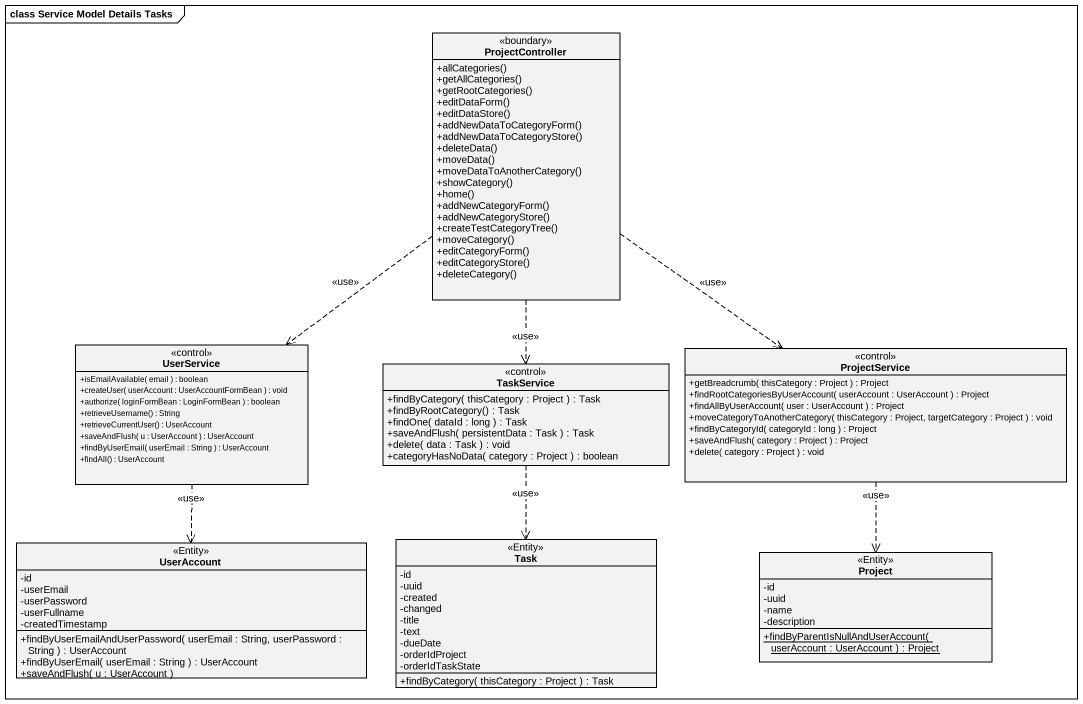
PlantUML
@startuml
mainframe class Service Model Details Tasks
hide circle
hide empty members
skinparam classAttributeIconSize 0
class ProjectController <<boundary>> {
  +allCategories()
  +getAllCategories()
  +getRootCategories()
  +editDataForm()
  +editDataStore()
  +addNewDataToCategoryForm()
  +addNewDataToCategoryStore()
  +deleteData()
  +moveData()
  +moveDataToAnotherCategory()
  +showCategory()
  +home()
  +addNewCategoryForm()
  +addNewCategoryStore()
  +createTestCategoryTree()
  +moveCategory()
  +editCategoryForm()
  +editCategoryStore()
  +deleteCategory()
}
class UserService <<control>> {
  +isEmailAvailable( email ) : boolean
  +createUser( userAccount : UserAccountFormBean ) : void
  +authorize( loginFormBean : LoginFormBean ) : boolean
  +retrieveUsername() : String
  +retrieveCurrentUser() : UserAccount
  +saveAndFlush( u : UserAccount ) : UserAccount
  +findByUserEmail( userEmail : String ) : UserAccount
  +findAll() : UserAccount
}
class ProjectService <<control>> {
  +getBreadcrumb( thisCategory : Project ) : Project
  +findRootCategoriesByUserAccount( userAccount : UserAccount ) : Project
  +findAllByUserAccount( user : UserAccount ) : Project
  +moveCategoryToAnotherCategory( thisCategory : Project, targetCategory : Project ) : void
  +findByCategoryId( categoryId : long ) : Project
  +saveAndFlush( category : Project ) : Project
  +delete( category : Project ) : void
}
class TaskService <<control>> {
  +findByCategory( thisCategory : Project ) : Task
  +findByRootCategory() : Task
  +findOne( dataId : long ) : Task
  +saveAndFlush( persistentData : Task ) : Task
  +delete( data : Task ) : void
  +categoryHasNoData( category : Project ) : boolean
}
class UserAccount <<Entity>> {
  -id
  -userEmail
  -userPassword
  -userFullname
  -createdTimestamp
  +findByUserEmailAndUserPassword( userEmail : String, userPassword : String ) : UserAccount
  +findByUserEmail( userEmail : String ) : UserAccount
  +saveAndFlush( u : UserAccount )
}
class Task <<Entity>> {
  -id
  -uuid
  -created
  -changed
  -title
  -text
  -dueDate
  -orderIdProject
  -orderIdTaskState
  +findByCategory( thisCategory : Project ) : Task
}
class Project <<Entity>> {
  -id
  -uuid
  -name
  -description
  {static} +findByParentIsNullAndUserAccount( userAccount : UserAccount ) : Project
}
ProjectController ..> UserService : <<use>>
ProjectController ..> ProjectService : <<use>>
ProjectController ..> TaskService : <<use>>
UserService ..> UserAccount : <<use>>
ProjectService ..> Project : <<use>>
TaskService ..> Task : <<use>>
@enduml
